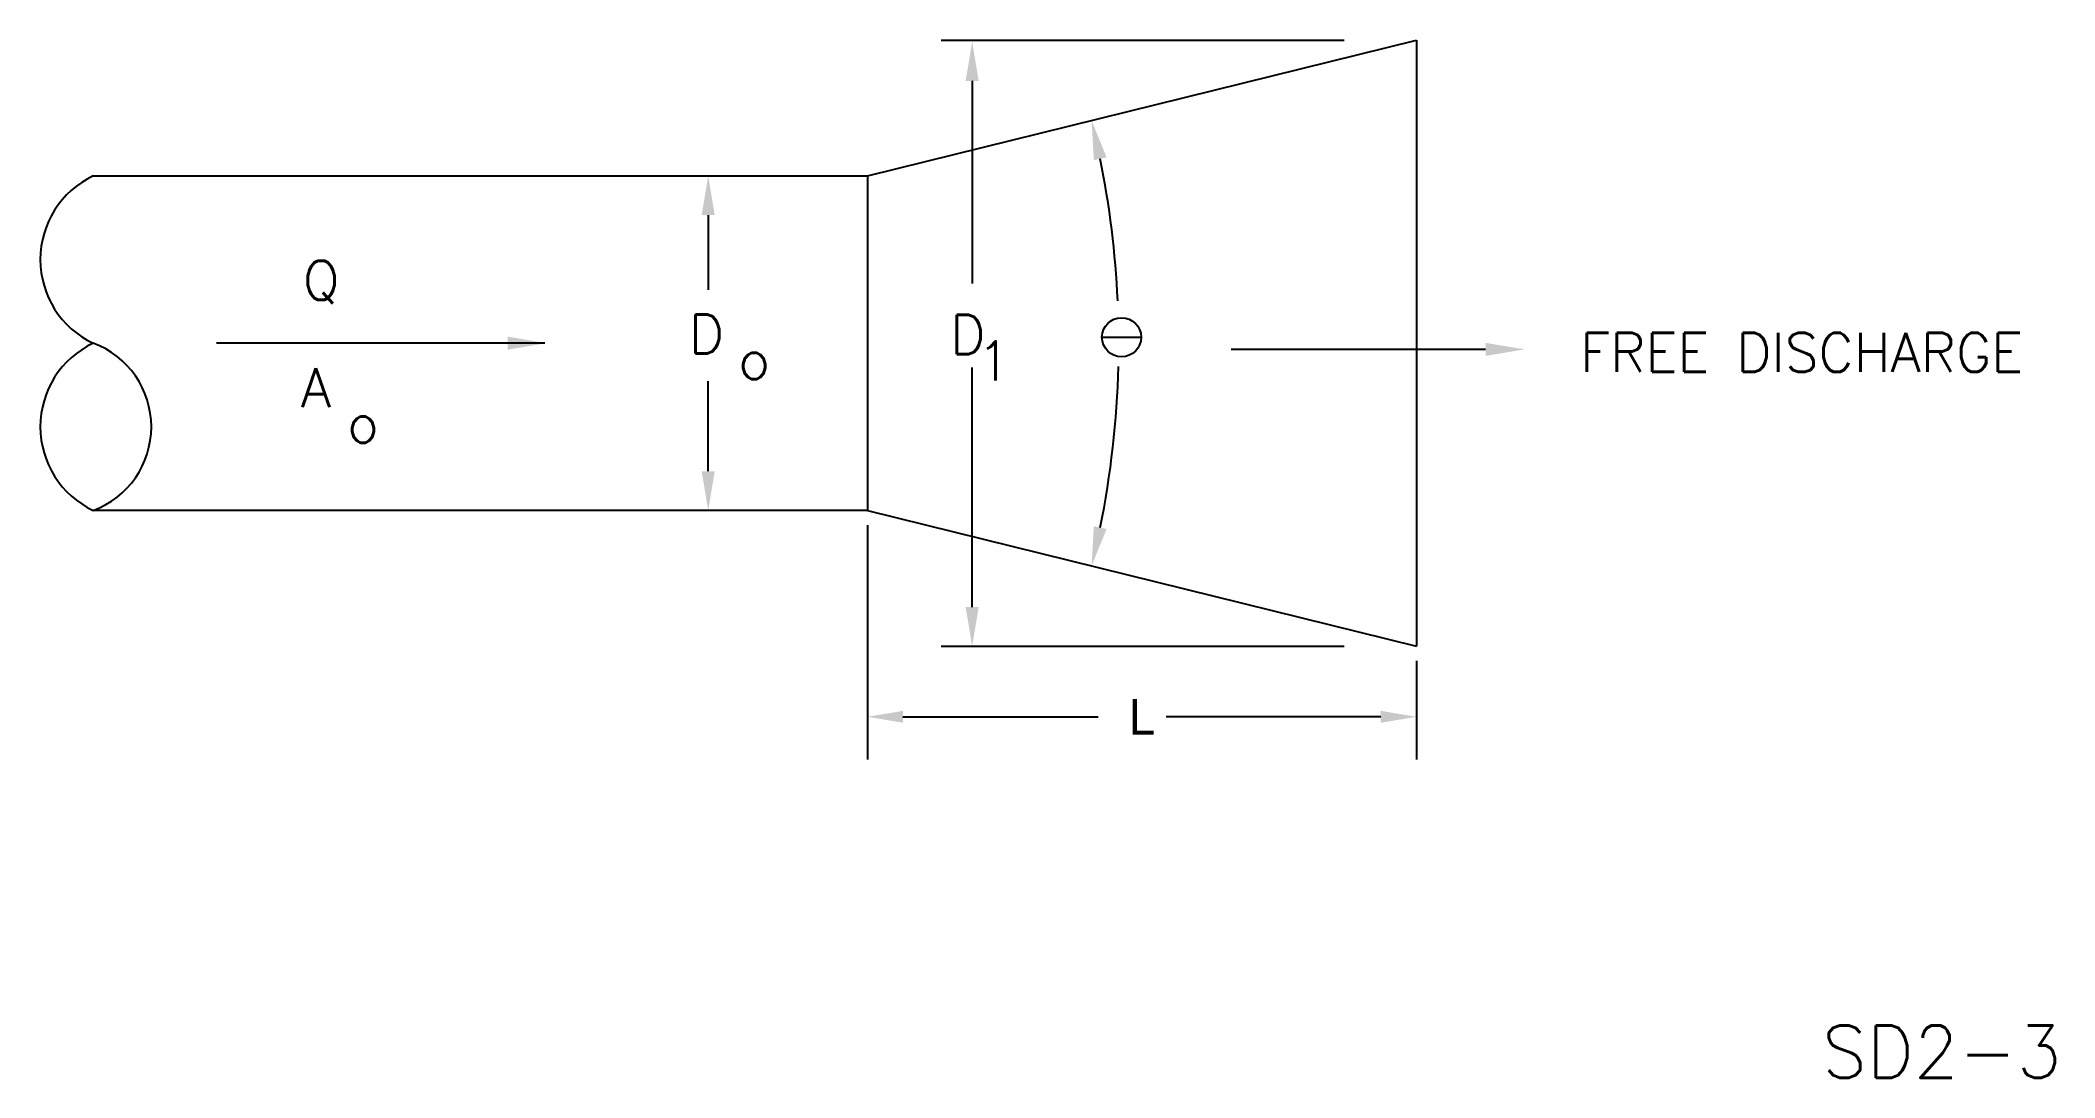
# Model space of a CAD drawing. Extents: x 2.77 to 11.26, y 2.34 to 6.71.
import ezdxf
from ezdxf.enums import TextEntityAlignment as Align

# ---------------------------------------------------------------- set-up
doc = ezdxf.new("R2010")
doc.units = 0
doc.header["$LTSCALE"] = 0.5
doc.header["$MEASUREMENT"] = 0
doc.layers.get('0').update_dxf_attribs({"linetype": 'CONTINUOUS'})
doc.layers.add('NUMBER', color=7, linetype='CONTINUOUS')
doc.styles.add('ROMANS', font='romans')

msp = doc.modelspace()

# ---------------------------------------------------------------- linework, layer by layer
for p, q in [((6.2527, 6.137), (8.5657, 6.7085)), ((6.5638, 6.7085), (8.2621, 6.7085)), ((8.5657, 6.7085), (8.5657, 4.1566)), ((6.6942, 6.5373), (6.6942, 5.6838)), ((2.9913, 6.137), (6.2527, 6.137)), ((6.2527, 6.137), (6.2527, 4.7281)), ((5.5821, 5.972), (5.5821, 5.6567)), ((4.8933, 5.4326), (3.5112, 5.4326)), ((7.2412, 5.4575), (7.4062, 5.4575)), ((8.8572, 5.4064), (7.7851, 5.4064)), ((5.5821, 4.8931), (5.5821, 5.2725)), ((6.6942, 4.321), (6.6942, 5.3301)), ((6.2527, 4.7281), (2.9913, 4.7281)), ((6.2527, 4.7281), (8.5657, 4.1566)), ((6.5638, 4.1566), (8.2621, 4.1566))]:
    msp.add_line(p, q)
msp.add_circle((7.3237, 5.4575), 0.0825)
for centre, radius, start, end in [((3.4014, 5.4326), 3.9103, 2.6151, 11.46022), ((3.1577, 5.7848), 0.3896, 115.29219, 244.70781), ((3.1577, 5.0803), 0.3896, 115.29219, 244.70781), ((2.8603, 5.0803), 0.3758, 290.39856, 69.60144), ((3.4014, 5.4326), 3.9103, 348.53978, 358.56184)]:
    msp.add_arc(centre, radius, start, end)
for points in [[(6.6667, 6.5373), (6.7217, 6.5373), (6.6942, 6.7023)], [(7.2069, 6.2035), (7.2606, 6.2155), (7.1975, 6.3705)], [(5.5546, 5.972), (5.6096, 5.972), (5.5821, 6.137)], [(4.7366, 5.4601), (4.7366, 5.4051), (4.9016, 5.4326)], [(8.8572, 5.4339), (8.8572, 5.3789), (9.0222, 5.4064)], [(5.6096, 4.8931), (5.5546, 4.8931), (5.5821, 4.7281)], [(7.2069, 4.6617), (7.2606, 4.6496), (7.1975, 4.4947)], [(6.7217, 4.321), (6.6667, 4.321), (6.6942, 4.156)]]:
    msp.add_solid(points)
at = {"layer": 'NUMBER'}
for p, q in [((6.2527, 4.6656), (6.2527, 3.6787)), ((8.5657, 4.0941), (8.5657, 3.6787)), ((6.4027, 3.8587), (7.2247, 3.8587)), ((8.4157, 3.8587), (7.5117, 3.8587))]:
    msp.add_line(p, q, dxfattribs=at)
for points in [[(6.4027, 3.8837), (6.4027, 3.8337), (6.2527, 3.8587)], [(8.4157, 3.8837), (8.4157, 3.8337), (8.5657, 3.8587)]]:
    msp.add_solid(points, dxfattribs=at)

# ---------------------------------------------------------------- texts
at = {"style": 'ROMANS'}
for s, p in [('Q', (3.8737, 5.6148)), ('D', (5.5004, 5.389)), ('D', (6.6016, 5.3867)), (' 1', (6.6016, 5.2752)), ('o', (5.7086, 5.2814)), ('A', (3.866, 5.1629)), ('o', (4.0607, 5.0132))]:
    msp.add_text(s, height=0.165, dxfattribs=at).set_placement(p)
msp.add_text('FREE DISCHARGE', height=0.165, dxfattribs=at).set_placement((9.2553, 5.3937), align=Align.MIDDLE_LEFT)
at = {"layer": 'NUMBER', "style": 'ROMANS'}
msp.add_text('SD2-3', height=0.22, dxfattribs=at).set_placement((10.2745, 2.3384))
at = {"layer": 'NUMBER', "insert": (7.4092, 3.8587), "char_height": 0.15, "attachment_point": 5}
msp.add_mtext('L', dxfattribs=at)

doc.saveas('drawing.dxf')
